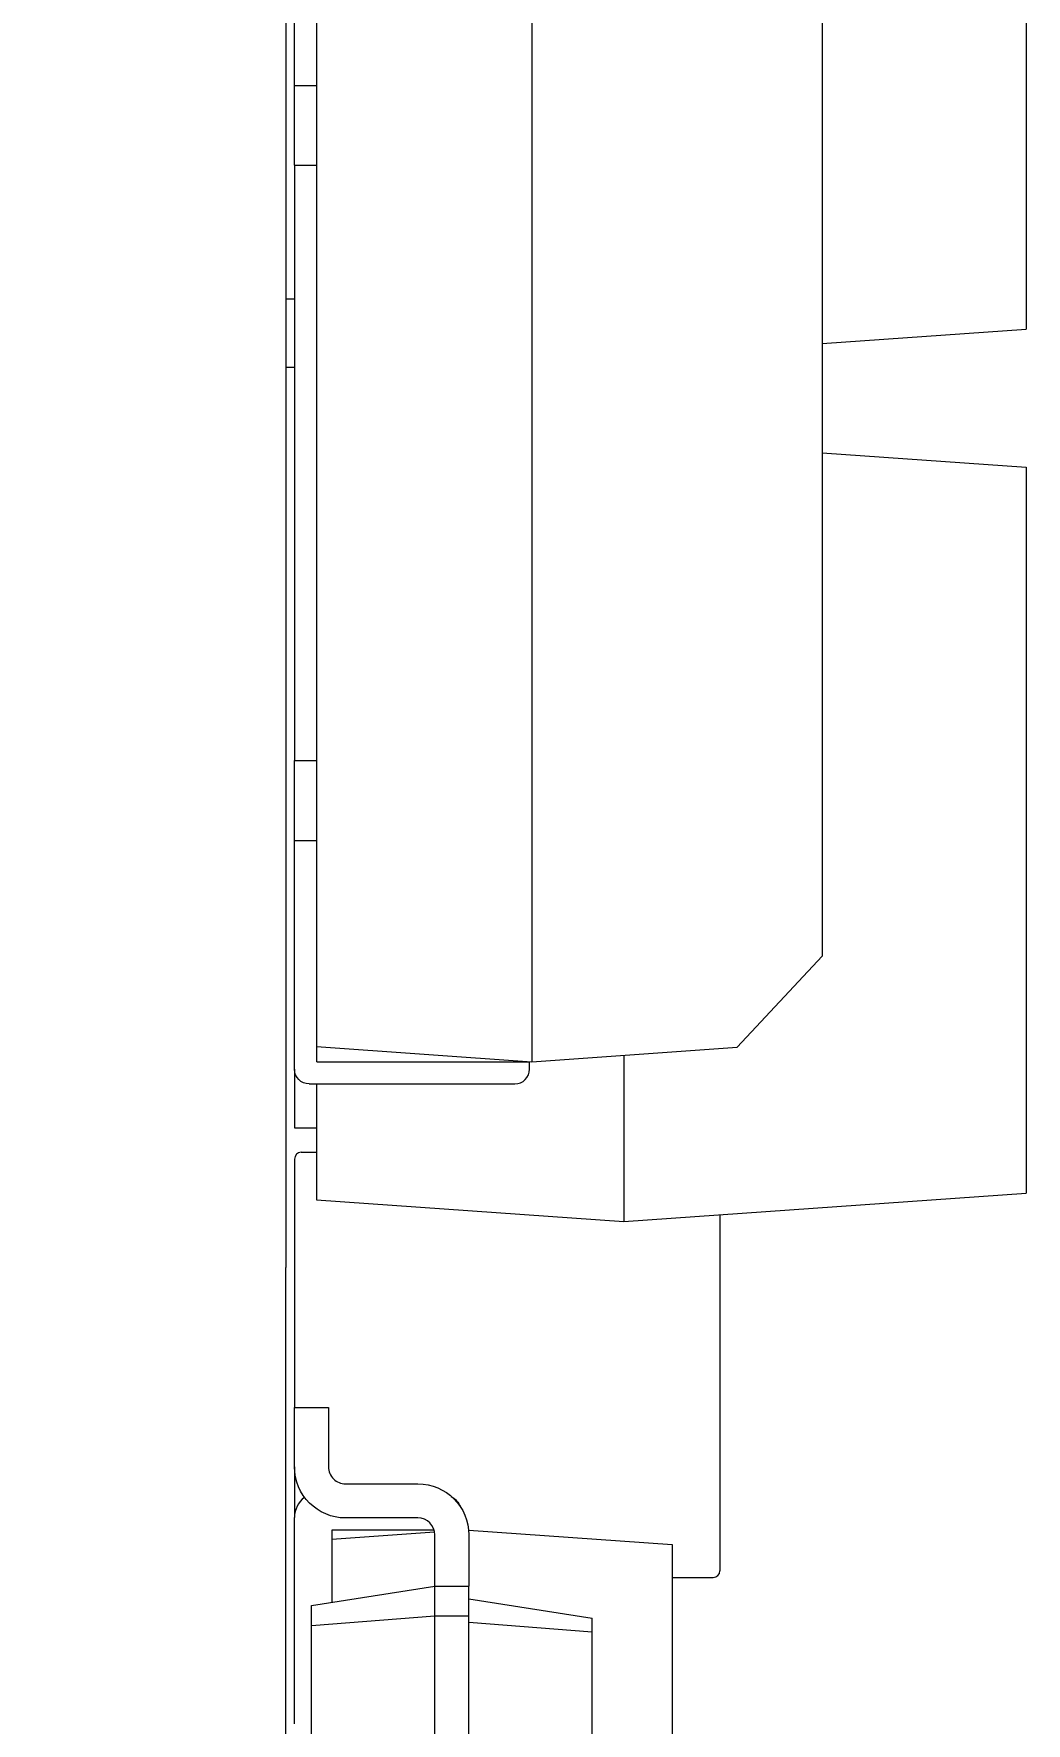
# Model space of a CAD drawing. Header units: millimetres. Extents: x 0 to 420, y 0 to 297.
# Drawn here: x 200.69 to 206.52, y 191.8 to 201.73 of the extents above; entities that cross this region are included whole.
import ezdxf

# ---------------------------------------------------------------- set-up
doc = ezdxf.new("R2010")
doc.units = ezdxf.units.MM
doc.header["$PDSIZE"] = -1
doc.styles.add('СПДС', font='isocpeur.ttf', dxfattribs={"width": 0.9})
doc.dimstyles.new('ISO-25', dxfattribs={"dimtxt": 2.5, "dimasz": 2.5, "dimexe": 1.25, "dimexo": 0.625, "dimtad": 1, "dimtxsty": 'Standard', "dimcen": 2.5, "dimadec": 0, "dimazin": 0, "dimtfac": 1, "dimtmove": 0, "dimatfit": 3, "dimfxl": 1, "dimarcsym": 0})

# ---------------------------------------------------------------- blocks, each defined once
blk = doc.blocks.new('*D34')
at = {"color": 0, "lineweight": -2, "transparency": 16777216}
for p, q in [((195.8212, 201.5867), (195.8212, 262.8111)), ((200.6655, 222.7991), (200.6655, 262.8111)), ((193.3212, 261.8111), (165.2926, 261.8111)), ((200.6655, 261.8111), (195.8212, 261.8111)), ((203.1655, 261.8111), (205.6655, 261.8111))]:
    blk.add_line(p, q, dxfattribs=at)
at = {"color": 0, "transparency": 16777216}
for points in [[(193.3212, 262.2277), (193.3212, 261.3944), (195.8212, 261.8111)], [(203.1655, 262.2277), (203.1655, 261.3944), (200.6655, 261.8111)]]:
    blk.add_solid(points, dxfattribs=at)
at = {"layer": 'Defpoints', "color": 0, "transparency": 16777216}
for p in [(200.6655, 261.8111), (200.6655, 222.7891), (195.8212, 201.5767)]:
    blk.add_point(p, dxfattribs=at)
at = {"color": 0, "transparency": 16777216, "insert": (175.7738, 266.9111), "char_height": 3.5, "attachment_point": 5, "style": 'СПДС'}
blk.add_mtext('4,84max', dxfattribs=at)
blk = doc.blocks.new('A$Cca01fdc4')
at = {"color": 0, "linetype": 'Continuous', "lineweight": 0, "extrusion": (0, 1, 0)}
for p, q in [((86.8932, 5.95), (91.1608, 5.95)), ((91.2451, 4.75), (91.1608, 5.95)), ((91.8889, 4.75), (91.9732, 5.95)), ((91.9732, 5.95), (96.2408, 5.95)), ((96.407, 3.585), (96.2408, 5.95)), ((88.5478, 4.75), (94.8482, 4.75)), ((95.3832, 4.2512), (94.8482, 4.75)), ((95.468, 3.045), (95.3832, 4.2512)), ((96.3673, 4.15), (98.46, 4.15)), ((98.5, 3.87), (98.5, 4.11)), ((98.2217, 2.6737), (98.3058, 3.87)), ((98.3058, 3.87), (102.6942, 3.87)), ((95.4301, 3.585), (96.407, 3.585)), ((96.2802, 1.78), (96.407, 3.585)), ((98.625, 2.675), (98.7398, 3.4)), ((98.8199, 3.4), (98.7398, 3.4)), ((98.7625, 2.675), (98.8199, 3.4)), ((102.1801, 3.4), (98.8199, 3.4)), ((88.428, 3.045), (95.468, 3.045)), ((95.3791, 1.78), (95.468, 3.045)), ((95.5113, 3.0311), (95.468, 3.0311)), ((95.468, 1.7813), (95.468, 3.0311)), ((95.598, 1.7367), (95.598, 2.9444)), ((98.25, 2.675), (98.55, 2.675)), ((98.725, 2.675), (98.55, 2.675)), ((98.55, 2.475), (98.55, 2.675)), ((102.275, 2.675), (98.725, 2.675)), ((98.725, 2.475), (98.725, 2.675)), ((98.22, 1.8722), (98.22, 2.4704)), ((98.2747, 1.87), (98.2323, 2.4734)), ((98.55, 2.475), (98.25, 2.475)), ((98.725, 2.475), (98.55, 2.475)), ((98.6648, 1.75), (98.55, 2.475)), ((102.275, 2.475), (98.725, 2.475)), ((98.7824, 1.75), (98.725, 2.475)), ((97.95, 1.95), (97.95, 2.375)), ((98.15, 2.375), (98.15, 1.95)), ((97.5, 1.85), (97.85, 1.85)), ((97.5, 1.65), (97.5, 1.85)), ((98.2746, 1.8722), (98.22, 1.8722)), ((98.2747, 1.87), (98.6458, 1.87)), ((88.5169, 1.78), (95.3791, 1.78)), ((89.728, 1.65), (89.728, 1.78)), ((90.198, 1.65), (90.198, 1.78)), ((93.698, 1.65), (93.698, 1.78)), ((94.168, 1.65), (94.168, 1.78)), ((95.468, 1.7813), (95.3792, 1.7813)), ((95.598, 1.78), (96.2802, 1.78)), ((95.857, 1.65), (95.857, 1.78)), ((96, 1.69), (96, 1.78)), ((98.7824, 1.75), (98.6648, 1.75)), ((102.2176, 1.75), (98.7824, 1.75)), ((71.0743, 1.6), (96.6783, 1.6)), ((89.728, 1.65), (88.3847, 1.65)), ((90.198, 1.65), (89.728, 1.65)), ((90.198, 1.65), (93.698, 1.65)), ((90.986, 1.65), (90.986, 1.6)), ((91.386, 1.65), (91.386, 1.6)), ((94.168, 1.65), (93.698, 1.65)), ((95.5113, 1.65), (94.168, 1.65)), ((95.5113, 1.65), (95.857, 1.65)), ((96.04, 1.65), (97.5, 1.65)), ((99.3566, 1.6), (96.6783, 1.6)), ((97.85, 1.65), (97.5, 1.65)), ((97.85, 1.65), (98.1467, 1.65)), ((99.36, 1.65), (98.1467, 1.65)), ((108.204, 1.6), (99.3566, 1.6))]:
    blk.add_line(p, q, dxfattribs=at)
at = {"color": 0, "linetype": 'Continuous', "lineweight": 0}
for centre, radius, start, end in [((98.46, 4.11), 0.04, 0, 90), ((95.5113, 2.9444), 0.0867, 0, 90), ((98.25, 2.375), 0.1, 90, 180), ((97.85, 1.95), 0.1, 270, 360), ((96.04, 1.69), 0.04, 180, 270), ((98.1467, 1.7967), 0.1467, 216.60831, 270)]:
    blk.add_arc(centre, radius, start, end, dxfattribs=at)
at = {"color": 0, "linetype": 'Continuous', "lineweight": 0, "extrusion": (0, 0, -1)}
for centre, radius, start, end in [((-98.25, 2.375), 0.3, 360, 90), ((-98.1467, 2.4923), 0.1467, 32.42503, 64.84024), ((-97.85, 1.95), 0.3, 180, 270), ((-95.5113, 1.7367), 0.0867, 180, 270)]:
    blk.add_arc(centre, radius, start, end, dxfattribs=at)

msp = doc.modelspace()

# ---------------------------------------------------------------- block references
at = {"rotation": 270}
msp.add_blockref('A$Cca01fdc4', (200.5712, 291.1517), dxfattribs=at)

# ---------------------------------------------------------------- dimensions: what is measured, and where the dimension line sits
dim = msp.add_linear_dim(base=(200.6655, 261.8111), p1=(195.8212, 201.5767), p2=(200.6655, 222.7891), text='<>max', dimstyle='ISO-25', override={"dimtxt": 3.5, "dimexe": 1, "dimexo": 0.01, "dimgap": 3, "dimtih": 1, "dimtoh": 1, "dimzin": 0, "dimtxsty": 'СПДС', "dimadec": 2, "dimtdec": 3, "dimtzin": 0})
dim.commit()
dim.dimension.update_dxf_attribs({"geometry": '*D34', "text_midpoint": (175.7738, 261.8111), "dimtype": 160})

doc.saveas('drawing.dxf')
